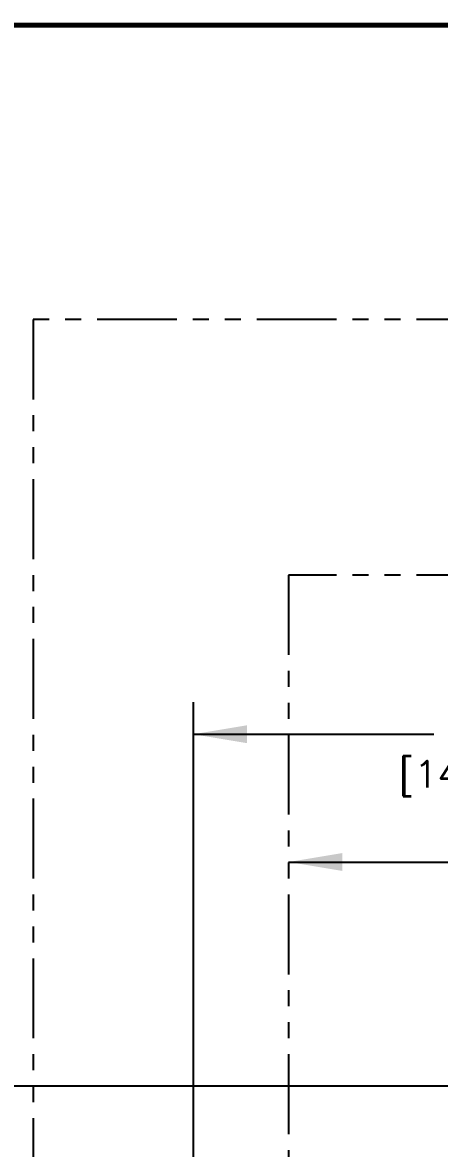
# Model space of a CAD drawing. Extents: x 0 to 406, y 0 to 300.
# Drawn here: x 140.9 to 180.1, y 194.5 to 300.2 of the extents above; entities that cross this region are included whole.
import ezdxf
from ezdxf.enums import TextEntityAlignment as Align

# ---------------------------------------------------------------- set-up
doc = ezdxf.new("R2010")
doc.units = 0
doc.header["$LTSCALE"] = 12
doc.linetypes.add('0', pattern=[0])
doc.linetypes.add('PHANTOM2', pattern=[1.25, 0.625, -0.125, 0.125, -0.125, 0.125, -0.125])
for name, color, linetype in [('DIM-SERV-CLEAR', 120, '0'), ('DIM-UNIT', 3, '0'), ('SERV-CLEAR', 220, 'CONTINUOUS'), ('TITLEBLK', 7, 'CONTINUOUS')]:
    doc.layers.add(name, color=color, linetype=linetype)
doc.styles.get("Standard").update_dxf_attribs({"font": 'SIMPLEX.SHX'})

msp = doc.modelspace()

# ---------------------------------------------------------------- linework, layer by layer
at = {"layer": 'DIM-SERV-CLEAR', "linetype": '0'}
for p, q in [((157, 166.05), (157, 236.4)), ((157, 233.4), (179.57, 233.4)), ((165.94, 221.4), (183.28, 221.4))]:
    msp.add_line(p, q, dxfattribs=at)
for points in [[(162.04, 234.24), (162.04, 232.56), (157, 233.4)], [(170.98, 222.24), (170.98, 220.56), (165.94, 221.4)]]:
    msp.add_solid(points, dxfattribs=at)
at = {"layer": 'DIM-UNIT', "linetype": '0'}
msp.add_line((212.17, 200.35), (93.1, 200.35), dxfattribs=at)
at = {"layer": 'SERV-CLEAR', "linetype": 'PHANTOM2'}
for p, q in [((245.45, 272.35), (141.94, 272.35)), ((141.94, 272.35), (141.94, 40.31)), ((245.45, 248.35), (165.94, 248.35)), ((165.94, 248.35), (165.94, 64.31))]:
    msp.add_line(p, q, dxfattribs=at)
at = {"layer": 'TITLEBLK', "color": 7, "linetype": 'CONTINUOUS', "const_width": 0.474}
msp.add_lwpolyline([(405.88, 300), (0, 300), (0, 0), (405.88, 0)], close=True, dxfattribs=at)

# ---------------------------------------------------------------- texts
at = {"layer": 'DIM-SERV-CLEAR'}
msp.add_text('[1448mm]', height=2.5, dxfattribs=at).set_placement((185.26, 229.66), align=Align.MIDDLE_CENTER)

doc.saveas('drawing.dxf')
